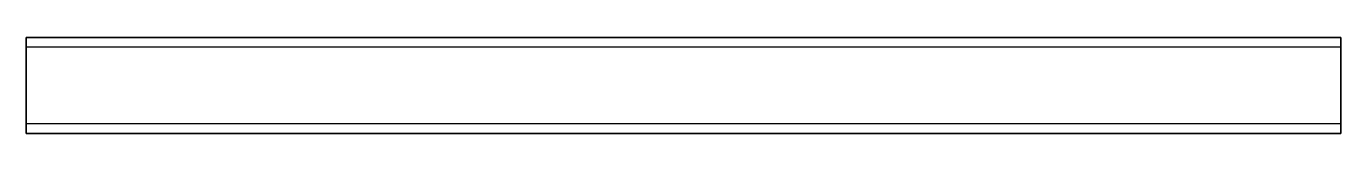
# Model space of a CAD drawing. Header units: inches. Extents: x 0 to 410, y 0 to 30.
import ezdxf

# ---------------------------------------------------------------- set-up
doc = ezdxf.new("R2010")
doc.units = ezdxf.units.IN
doc.header["$MEASUREMENT"] = 0
doc.layers.add('SIMUMAK Visible (ISO)', color=7, linetype='Continuous', lineweight=35)
doc.layers.add('SIMUMAK Visible Narrow (ISO)', color=7, linetype='Continuous', lineweight=25)

# ---------------------------------------------------------------- blocks, each defined once
blk = doc.blocks.new('DIN 30 x 30 x 2 00000011_Sheet_4_2751D 30x30x2mm')
at = {"layer": 'SIMUMAK Visible (ISO)'}
for p, q in [((-205, 12), (-205, 15)), ((205, 15), (-205, 15)), ((205, 12), (205, 15)), ((-205, 12), (-205, -12)), ((205, 12), (205, -12)), ((-205, -15), (-205, -12)), ((205, -15), (205, -12)), ((205, -15), (-205, -15))]:
    blk.add_line(p, q, dxfattribs=at)
at = {"layer": 'SIMUMAK Visible Narrow (ISO)'}
for p, q in [((205, 12), (-205, 12)), ((205, -12), (-205, -12))]:
    blk.add_line(p, q, dxfattribs=at)

msp = doc.modelspace()

# ---------------------------------------------------------------- block references
msp.add_blockref('DIN 30 x 30 x 2 00000011_Sheet_4_2751D 30x30x2mm', (205, 15))

doc.saveas('drawing.dxf')
